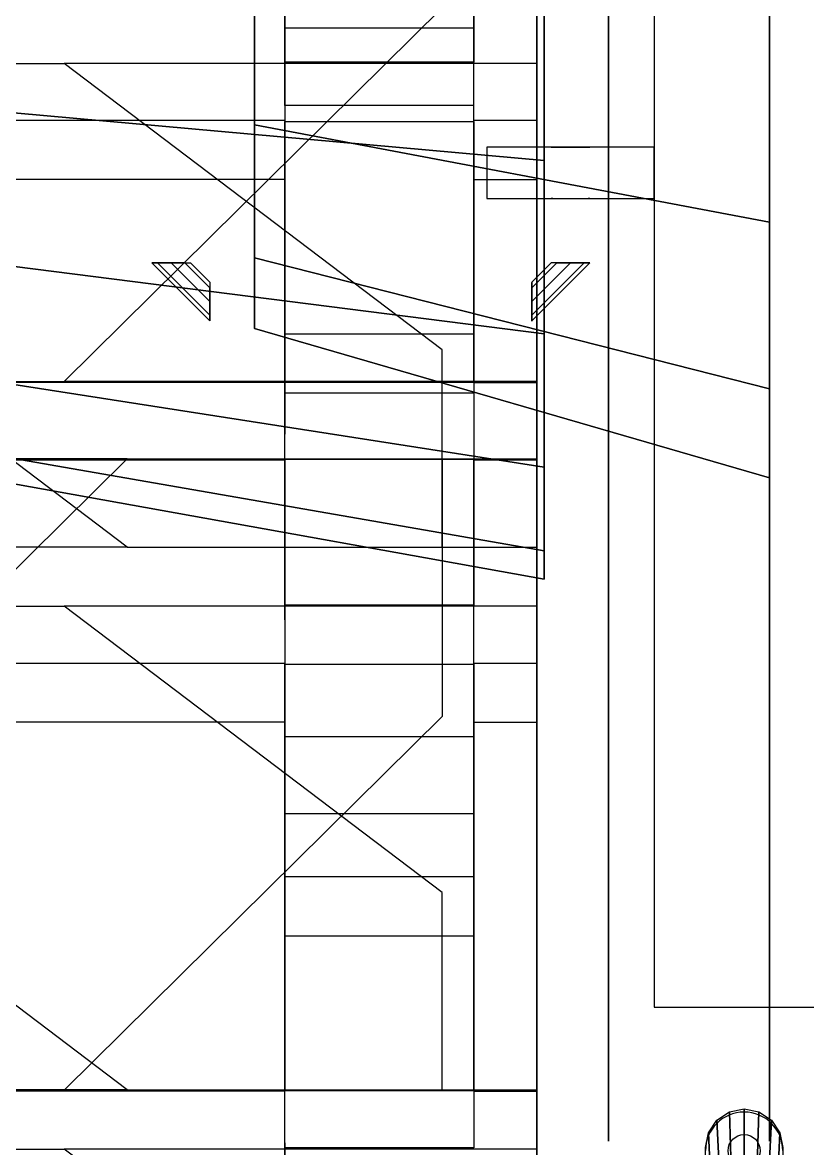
# Model space of a CAD drawing. Extents: x -54 to 215, y -235 to 116.
# Drawn here: x 95.4 to 101.5, y 0.74 to 9.48 of the extents above; entities that cross this region are included whole.
import ezdxf

# ---------------------------------------------------------------- set-up
doc = ezdxf.new("R2010")
doc.units = 0
doc.layers.get('0').update_dxf_attribs({"linetype": 'CONTINUOUS'})
doc.layers.add('A', color=7, linetype='CONTINUOUS')

# ---------------------------------------------------------------- blocks, each defined once
blk = doc.blocks.new('A')
at = {"color": 0}
for p, q in [((-0.4, 1.3), (-0.4, 0)), ((0, 1.3), (-0.4, 1.3)), ((0, 0), (0, 1.3)), ((3.5, 1.3), (3.1, 1.3)), ((3.1, 1.3), (3.1, 0)), ((3.5, 0), (3.5, 1.3)), ((-0.4, 0), (0, 0)), ((3.1, 0), (3.5, 0))]:
    blk.add_line(p, q, dxfattribs=at)
at = {"color": 0, "extrusion": (1, -6.12574e-17, -1.83664e-16)}
blk.add_circle((3.75, 0.25, 2), 0.15, dxfattribs=at)
at = {"color": 0, "extrusion": (-1.83664e-16, -1, -1.83664e-16)}
for centre in [(-1.2, 0.25, -0.95), (2.3, 0.25, -0.95), (2.3, 0.25, -0.95)]:
    blk.add_circle(centre, 0.15, dxfattribs=at)
at = {"color": 0, "extrusion": (1, 0, -1.83664e-16)}
for centre in [(0.65, 0.25, -0.4), (0.65, 0.25), (0.65, 0.25, 3.1), (0.65, 0.25, 3.5)]:
    blk.add_circle(centre, 0.15, dxfattribs=at)
at = {"color": 0, "invisible_edges": 15}
for points in [[(0, 1.3), (0, 0), (-0.4, 0), (-0.4, 1.3)], [(0, 1.3, 0.5), (0, 0, 0.5), (-0.4, 0, 0.5), (-0.4, 1.3, 0.5)], [(3.5, 1.3), (3.5, 0), (3.1, 0), (3.1, 1.3)], [(3.5, 1.3, 0.5), (3.5, 0, 0.5), (3.1, 0, 0.5), (3.1, 1.3, 0.5)]]:
    blk.add_3dface(points, dxfattribs=at)
at = {"color": 0}
mesh = blk.add_polymesh((2, 8), dxfattribs=dict(at, n_close=True))
for k, corner in enumerate([(-1.05, 3.45), (-1.0939, 3.45), (-1.2, 3.45), (-1.3061, 3.45), (-1.35, 3.45), (-1.3061, 3.45), (-1.2, 3.45), (-1.0939, 3.45), (-0.9, 3.6), (-0.9, 3.6439), (-0.9, 3.75), (-0.9, 3.8561), (-0.9, 3.9), (-0.9, 3.8561), (-0.9, 3.75), (-0.9, 3.6439)]):
    mesh.set_mesh_vertex(divmod(k, 8), corner)
mesh = blk.add_polymesh((2, 8), dxfattribs=dict(at, n_close=True))
for k, corner in enumerate([(2.15, 3.45), (2.1939, 3.45), (2.3, 3.45), (2.4061, 3.45), (2.45, 3.45), (2.4061, 3.45), (2.3, 3.45), (2.1939, 3.45), (2, 3.6), (2, 3.6439), (2, 3.75), (2, 3.8561), (2, 3.9), (2, 3.8561), (2, 3.75), (2, 3.6439)]):
    mesh.set_mesh_vertex(divmod(k, 8), corner)
mesh = blk.add_polymesh((2, 8), dxfattribs=dict(at, n_close=True))
for k, corner in enumerate([(-1.05, 0.95), (-1.0939, 0.95), (-1.2, 0.95), (-1.3061, 0.95), (-1.35, 0.95), (-1.3061, 0.95), (-1.2, 0.95), (-1.0939, 0.95), (-0.9, 0.8), (-0.9, 0.7561), (-0.9, 0.65), (-0.9, 0.5439), (-0.9, 0.5), (-0.9, 0.5439), (-0.9, 0.65), (-0.9, 0.7561)]):
    mesh.set_mesh_vertex(divmod(k, 8), corner)
mesh = blk.add_polymesh((2, 8), dxfattribs=dict(at, n_close=True))
for k, corner in enumerate([(2.45, 0.95), (2.4061, 0.95), (2.3, 0.95), (2.1939, 0.95), (2.15, 0.95), (2.1939, 0.95), (2.3, 0.95), (2.4061, 0.95), (2.6, 0.8), (2.6, 0.7561), (2.6, 0.65), (2.6, 0.5439), (2.6, 0.5), (2.6, 0.5439), (2.6, 0.65), (2.6, 0.7561)]):
    mesh.set_mesh_vertex(divmod(k, 8), corner)
blk = doc.blocks.new('M-1-01')
at = {"color": 0, "invisible_edges": 15}
blk.add_3dface([(-61.6332, 8.7311, 11.5), (-61.6332, -12.1401, 11.5), (-80.6332, -12.1401, 11.5), (-80.6332, 8.7311, 11.5)], dxfattribs=at)
at = {"layer": 'A', "color": 0}
for p, q in [((-61.6332, 8.7311, 11.5), (-61.6332, -12.1401, 11.5)), ((-61.6332, -12.1401, 11.5), (-48.1332, -12.1401, 11.5))]:
    blk.add_line(p, q, dxfattribs=at)
blk.add_circle((-60.9345, -13.2546, 11.7), 0.125, dxfattribs=at)
blk.add_arc((-60.9345, -13.2546, 11.5), 0.3, 0.00002, 179.99998, dxfattribs=at)
at = {"layer": 'A', "color": 0, "invisible_edges": 15}
for points in [[(-61.6332, 13.8599, 11.9), (-61.6332, -12.1401, 11.9), (1.8668, -12.1401, 11.9), (1.8668, 13.8599, 11.9)], [(-59.6332, -12.1401, 11.5), (-59.6332, -27.1401, 11.5), (-80.6332, -27.1401, 11.5), (-80.6332, -12.1401, 11.5)]]:
    blk.add_3dface(points, dxfattribs=at)
at = {"layer": 'A', "color": 0, "rotation": 90.00000000000001}
blk.add_blockref('A', (-61.6332, -5.4643, 11.5), dxfattribs=at)
at = {"layer": 'A', "color": 0}
mesh = blk.add_polymesh((2, 9), dxfattribs=at)
for k, corner in enumerate([(-60.6345, -14.2593), (-60.7073, -14.2355), (-60.782, -14.2184), (-60.8579, -14.208), (-60.9345, -14.2046), (-61.011, -14.208), (-61.087, -14.2184), (-61.1616, -14.2355), (-61.2345, -14.2593), (-60.6345, -13.2546), (-60.6573, -13.1398), (-60.7223, -13.0425), (-60.8197, -12.9774), (-60.9345, -12.9546), (-61.0493, -12.9774), (-61.1466, -13.0425), (-61.2116, -13.1398), (-61.2345, -13.2546)]):
    mesh.set_mesh_vertex(divmod(k, 9), corner)
blk = doc.blocks.new('M-1-06')
at = {"color": 0}
for p, q in [((-7.9801, 7.4644), (-4.2301, 7.4644)), ((-7.4801, 7.4644, 1.4), (-7.9801, 7.4644, 1.4)), ((-7.9801, 2.5644, 1.4), (-7.9801, 7.4644, 1.4)), ((-7.9801, 7.4644, 1.4), (-7.9801, 7.4644)), ((-7.9801, 2.5644), (-7.9801, 7.4644)), ((-7.4801, 7.4644, 0.7), (-7.4801, 2.5644, 0.7)), ((-5.9801, 7.4644, 0.7), (-7.4801, 7.4644, 0.7)), ((-7.2301, 4.5644), (-4.2301, 7.4644)), ((-5.9801, 2.5644, 0.7), (-5.9801, 7.4644, 0.7)), ((-5.9801, 7.4644, 1.4), (5.0199, 7.4644, 1.4)), ((-1.7301, 7.4644), (-4.2301, 7.4644)), ((-4.7301, 2.5644), (-1.7301, 5.4644)), ((-5.9801, 5.3144, 0.7), (-7.4801, 5.3144, 0.7)), ((-7.4801, 5.3144, 1.2), (-7.4801, 4.7144, 1.2)), ((-5.9801, 5.3144, 1.2), (-5.9801, 4.7144, 1.2)), ((-5.9801, 4.7144, 0.7), (-7.4801, 4.7144, 0.7)), ((-7.2301, 2.5644), (-7.2301, 4.5644)), ((-7.2301, 2.5644), (-7.9801, 2.5644)), ((-7.4801, 2.5644, 1.4), (-7.9801, 2.5644, 1.4)), ((-7.9801, 2.5644), (-7.9801, 2.5644, 1.4)), ((-7.4801, 2.5644, 0.7), (-5.9801, 2.5644, 0.7)), ((-4.7301, 2.5644), (-7.2301, 2.5644)), ((5.0199, 2.5644, 1.4), (-5.9801, 2.5644, 1.4)), ((-4.7301, 2.5644), (-0.8301, 2.5644))]:
    blk.add_line(p, q, dxfattribs=at)
at = {"color": 0, "extrusion": (-1, 1.22406e-16, -1.83664e-16)}
for centre in [(-6.7644, 0.7, 7.9801), (-3.2644, 0.7, 7.9801)]:
    blk.add_circle(centre, 0.65, dxfattribs=at)
at = {"color": 0, "extrusion": (-1, -1.22406e-16, -1.83664e-16)}
blk.add_arc((-7.4644, 0.7, 7.9801), 0.3, 90, 270, dxfattribs=at)
at = {"color": 0, "extrusion": (-1, 1.22406e-16, -1.83664e-16)}
for centre, radius, start, end in [((-6.7644, 0.7, 5.9801), 0.65, 0, 180), ((-3.2644, 0.7, 5.9801), 0.65, 0, 180), ((-2.5644, 0.7, 7.9801), 0.3, 270, 90)]:
    blk.add_arc(centre, radius, start, end, dxfattribs=at)
at = {"color": 0}
for points, invisible_edges in [([(-1.0301, 7.4644), (-7.9801, 7.4644), (-7.9801, 2.5644), (-1.0301, 2.5644)], 15), ([(-7.9801, 7.4644, 0.7), (-7.9801, 7.4644), (-0.8301, 7.4644), (-0.8301, 7.4644, 0.7)], 15), ([(-7.9801, 2.5644), (-7.9801, 2.5644, 1.4), (-7.9801, 7.4644, 1.4), (-7.9801, 7.4644)], 13), ([(-7.9801, 7.4644, 0.7), (-7.9801, 7.4644, 1.4), (-7.4801, 7.4644, 1.4), (-7.4801, 7.4644, 0.7)], 15), ([(-7.4801, 7.4644, 1.4), (-7.4801, 2.5644, 1.4), (-7.9801, 2.5644, 1.4), (-7.9801, 7.4644, 1.4)], 15), ([(-0.8301, 7.4644, 0.7), (-0.8301, 7.4644), (-7.9801, 7.4644), (-7.9801, 7.4644, 0.7)], 15), ([(-7.4801, 2.5644, 0.7), (-5.9801, 2.5644, 0.7), (-5.9801, 7.4644, 0.7), (-7.4801, 7.4644, 0.7)], 15), ([(-7.2301, 2.5644, -0.6), (-4.7301, 2.5644, -0.6), (-4.2301, 7.4644, -0.6), (-7.2301, 4.5644, -0.6)], 15), ([(5.0199, 7.4644, 0.7), (5.0199, 7.4644, 1.4), (-5.9801, 7.4644, 1.4), (-5.9801, 7.4644, 0.7)], 15), ([(5.0199, 7.4644, 1.4), (5.0199, 2.5644, 1.4), (-5.9801, 2.5644, 1.4), (-5.9801, 7.4644, 1.4)], 15), ([(-1.7301, 7.4644, -0.6), (-4.2301, 7.4644, -0.6), (-4.7301, 2.5644, -0.6), (-1.7301, 5.4644, -0.6)], 15), ([(-5.9801, 5.3144, 1.2), (-5.9801, 4.7144, 1.2), (-7.4801, 4.7144, 1.2), (-7.4801, 5.3144, 1.2)], 15), ([(-7.9801, 2.5644, 0.7), (-7.9801, 2.5644), (-0.8301, 2.5644), (-0.8301, 2.5644, 0.7)], 15), ([(-7.9801, 2.5644, 0.7), (-7.9801, 2.5644, 1.4), (-7.4801, 2.5644, 1.4), (-7.4801, 2.5644, 0.7)], 15), ([(-0.8301, 2.5644, 0.7), (-0.8301, 2.5644), (-7.9801, 2.5644), (-7.9801, 2.5644, 0.7)], 15), ([(5.0199, 2.5644, 0.7), (5.0199, 2.5644, 1.4), (-5.9801, 2.5644, 1.4), (-5.9801, 2.5644, 0.7)], 15)]:
    blk.add_3dface(points, dxfattribs=dict(at, invisible_edges=invisible_edges))
mesh = blk.add_polymesh((2, 7), dxfattribs=at)
for k, corner in enumerate([(-7.9801, 7.4644), (-7.9801, 7.4644), (-7.9801, 7.4644), (-7.9801, 7.4644), (-7.9801, 7.4644), (-7.9801, 7.4644), (-7.9801, 7.4644), (-7.9801, 7.4644), (-7.9801, 7.6144), (-7.9801, 7.7242), (-7.9801, 7.7644), (-7.9801, 7.7242), (-7.9801, 7.6144), (-7.9801, 7.4644)]):
    mesh.set_mesh_vertex(divmod(k, 7), corner)
mesh = blk.add_polymesh((2, 7), dxfattribs=at)
for k, corner in enumerate([(-7.9801, 2.5644), (-7.9801, 2.5644), (-7.9801, 2.5644), (-7.9801, 2.5644), (-7.9801, 2.5644), (-7.9801, 2.5644), (-7.9801, 2.5644), (-7.9801, 2.5644), (-7.9801, 2.4144), (-7.9801, 2.3046), (-7.9801, 2.2644), (-7.9801, 2.3046), (-7.9801, 2.4144), (-7.9801, 2.5644)]):
    mesh.set_mesh_vertex(divmod(k, 7), corner)
blk = doc.blocks.new('M-1-061')
at = {"color": 0, "extrusion": (3.76171e-17, -0.642788, 0.766044)}
for p in [(59.6601, 134.706, -143.605), (59.6601, 129.206, -143.605), (59.6601, 123.706, -143.605), (59.6601, 118.206, -143.605)]:
    blk.add_blockref('M-1-06', p, dxfattribs=at)
at = {"color": 0, "extrusion": (3.21571e-16, -0.006109, -0.999981), "rotation": 180}
for p in [(-59.6601, 201.9829, -3.233), (-59.6601, 196.4829, -3.233), (-59.6601, 190.9829, -3.233)]:
    blk.add_blockref('M-1-06', p, dxfattribs=at)
blk = doc.blocks.new('041')
at = {"layer": 'A', "color": 0, "extrusion": (1, -1.83664e-16, -4.28585e-16)}
for p, q in [((-23.995, -3.3149, -7.4701), (-23.995, -2.7685, -7.4524)), ((-23.995, -3.085, 10.5064), (-23.995, -3.256, 10.4547)), ((-23.995, -3.3616, 8.7761), (-23.995, -3.2106, 8.1328)), ((-23.995, -3.2623, 7.772), (-23.995, -3.4748, 7.3971)), ((-23.995, -3.7373, -7.5551), (-23.995, -3.3149, -7.4701)), ((-23.995, -3.3262, 10.3623), (-23.995, -3.372, 8.8799)), ((-23.995, -3.4748, 7.3971), (-23.995, -3.8191, 6.9726)), ((-23.995, -4.4312, -8.2876), (-23.995, -4.0439, -7.7522)), ((-23.995, -5.6531, -9.2997), (-23.995, -4.5028, -8.3634)), ((-23.995, -5.92, -9.2117), (-23.995, -5.7689, -9.3071)), ((-23.995, -6.8273, -4.4921), (-23.995, -6.3581, -4.7725)), ((-23.995, -7.2286, -4.3352), (-23.995, -6.8273, -4.4921)), ((-23.995, -6.9463, 4.7745), (-23.995, -6.9224, 4.3443)), ((-23.995, -6.9224, 4.3443), (-23.995, -6.9825, 3.8009)), ((-23.995, -7.5727, 5.5655), (-23.995, -7.0978, 5.106)), ((-23.995, -8.2084, -4.5763), (-23.995, -7.5931, -4.3353)), ((-23.995, -8.4005, 6.919), (-23.995, -7.6375, 5.6472)), ((-23.995, -8.1721, -0.0879), (-23.995, -7.929, -0.5775)), ((-23.995, -8.4249, 0.2611), (-23.995, -8.1721, -0.0879)), ((-23.995, -8.2755, 7.1707), (-23.995, -8.3914, 7.0347)), ((-23.995, -9.7835, -4.7671), (-23.995, -8.3096, -4.6014)), ((-23.995, -9.3795, 0.5879), (-23.995, -8.7316, 0.4581)), ((-23.995, -10.8077, 1.279), (-23.995, -9.4782, 0.6216)), ((-23.995, -9.9605, -4.5488), (-23.995, -9.8849, -4.7107)), ((-23.995, -10.8385, 1.5583), (-23.995, -10.8625, 1.3813))]:
    blk.add_line(p, q, dxfattribs=at)
for centre, radius, start, end in [((-3.6973, 8.0185, -23.995), 0.5, 330.46068, 13.21073), ((-3.2263, 10.3592, -23.995), 0.1, 107.29867, 178.23265), ((-2.9722, 8.8675, -23.995), 0.4, 178.23265, 193.21073), ((-3.6388, -8.0453, -23.995), 0.5, 101.36977, 144.11982), ((-4.7553, -8.0532, -23.995), 0.4, 309.14174, 324.11982), ((-5.7162, -9.2221, -23.995), 0.1, 238.20777, 309.14174), ((-7.4455, 4.7467, -23.995), 0.5, 3.18795, 45.938), ((-7.4107, -4.8009, -23.995), 0.5, 68.64249, 111.39255), ((-7.2945, 5.853, -23.995), 0.4, 210.95992, 225.938), ((-8.3543, -4.2039, -23.995), 0.4, 276.41446, 291.39255), ((-8.3147, 6.9705, -23.995), 0.1, 140.02595, 210.95992), ((-8.8298, -0.0322, -23.995), 0.5, 35.91522, 78.66527), ((-9.3009, 0.9801, -23.995), 0.4, 243.68719, 258.66527), ((-9.7946, -4.6677, -23.995), 0.1, 205.48049, 276.41446), ((-10.7633, 1.3687, -23.995), 0.1, 172.75322, 243.68719)]:
    blk.add_arc(centre, radius, start, end, dxfattribs=at)
at = {"color": 0}
mesh = blk.add_polymesh((2, 24), dxfattribs=dict(at, n_close=True))
for k, corner in enumerate([(-15.85, 0), (-15.85, 1.3847), (-15.85, 2.675), (-15.85, 3.783), (-15.85, 4.6332), (-15.85, 5.1677), (-15.85, 5.35), (-15.85, 5.1677), (-15.85, 4.6332), (-15.85, 3.783), (-15.85, 2.675), (-15.85, 1.3847), (-15.85, 0), (-15.85, -1.3847), (-15.85, -2.675), (-15.85, -3.783), (-15.85, -4.6332), (-15.85, -5.1677), (-15.85, -5.35), (-15.85, -5.1677), (-15.85, -4.6332), (-15.85, -3.783), (-15.85, -2.675), (-15.85, -1.3847), (-22.245, 0), (-22.245, 1.6823), (-22.245, 3.25), (-22.245, 4.5962), (-22.245, 5.6292), (-22.245, 6.2785), (-22.245, 6.5), (-22.245, 6.2785), (-22.245, 5.6292), (-22.245, 4.5962), (-22.245, 3.25), (-22.245, 1.6823), (-22.245, 0), (-22.245, -1.6823), (-22.245, -3.25), (-22.245, -4.5962), (-22.245, -5.6292), (-22.245, -6.2785), (-22.245, -6.5), (-22.245, -6.2785), (-22.245, -5.6292), (-22.245, -4.5962), (-22.245, -3.25), (-22.245, -1.6823)]):
    mesh.set_mesh_vertex(divmod(k, 24), corner)
mesh = blk.add_polymesh((2, 18), dxfattribs=dict(at, n_close=True))
for k, corner in enumerate([(-23.995, 0), (-23.995, 1.9837), (-23.995, 3.7282), (-23.995, 5.0229), (-23.995, 5.7119), (-23.995, 5.7119), (-23.995, 5.0229), (-23.995, 3.7282), (-23.995, 1.9837), (-23.995, 0), (-23.995, -1.9837), (-23.995, -3.7282), (-23.995, -5.0229), (-23.995, -5.7119), (-23.995, -5.7119), (-23.995, -5.0229), (-23.995, -3.7282), (-23.995, -1.9837), (-19.995, 0), (-19.995, 1.5818), (-19.995, 2.9729), (-19.995, 4.0054), (-19.995, 4.5547), (-19.995, 4.5547), (-19.995, 4.0054), (-19.995, 2.9729), (-19.995, 1.5818), (-19.995, 0), (-19.995, -1.5818), (-19.995, -2.9729), (-19.995, -4.0054), (-19.995, -4.5547), (-19.995, -4.5547), (-19.995, -4.0054), (-19.995, -2.9729), (-19.995, -1.5818)]):
    mesh.set_mesh_vertex(divmod(k, 18), corner)
at = {"layer": 'A', "color": 0}
mesh = blk.add_polymesh((9, 7), dxfattribs=at)
for k, corner in enumerate([(-23.995, -2.2398), (-23.995, -1.9644), (-23.995, -1.6865), (-23.995, -1.4065), (-23.995, -1.1246), (-23.995, -0.8412), (-23.995, -0.5568), (-23.995, -2.3454), (-23.995, -2.0992), (-23.995, -1.8796), (-23.995, -1.6724), (-23.995, -1.4634), (-23.995, -1.2386), (-23.995, -0.9841), (-23.995, -2.4511), (-23.995, -2.2409), (-23.995, -2.0732), (-23.995, -1.9259), (-23.995, -1.7771), (-23.995, -1.6047), (-23.995, -1.3886), (-23.995, -2.5567), (-23.995, -2.3812), (-23.995, -2.2459), (-23.995, -2.1302), (-23.995, -2.0131), (-23.995, -1.874), (-23.995, -1.6957), (-23.995, -2.6624), (-23.995, -2.5127), (-23.995, -2.3802), (-23.995, -2.2558), (-23.995, -2.1302), (-23.995, -1.9948), (-23.995, -1.846), (-23.995, -2.768), (-23.995, -2.6475), (-23.995, -2.5257), (-23.995, -2.403), (-23.995, -2.2794), (-23.995, -2.1557), (-23.995, -2.0397), (-23.995, -2.8737), (-23.995, -2.7839), (-23.995, -2.6849), (-23.995, -2.5811), (-23.995, -2.4766), (-23.995, -2.3766), (-23.995, -2.2945), (-23.995, -2.9793), (-23.995, -2.9145), (-23.995, -2.8397), (-23.995, -2.7599), (-23.995, -2.6794), (-23.995, -2.6041), (-23.995, -2.5493), (-23.995, -3.085), (-23.995, -3.0365), (-23.995, -2.988), (-23.995, -2.9395), (-23.995, -2.8905), (-23.995, -2.8417), (-23.995, -2.8041)]):
    mesh.set_mesh_vertex(divmod(k, 7), corner)
mesh = blk.add_polymesh((9, 7), dxfattribs=at)
for k, corner in enumerate([(-22.745, -2.2398), (-22.745, -1.9644), (-22.745, -1.6865), (-22.745, -1.4065), (-22.745, -1.1246), (-22.745, -0.8412), (-22.745, -0.5568), (-22.745, -2.3454), (-22.745, -2.0992), (-22.745, -1.8796), (-22.745, -1.6724), (-22.745, -1.4634), (-22.745, -1.2386), (-22.745, -0.9841), (-22.745, -2.4511), (-22.745, -2.2409), (-22.745, -2.0732), (-22.745, -1.9259), (-22.745, -1.7771), (-22.745, -1.6047), (-22.745, -1.3886), (-22.745, -2.5567), (-22.745, -2.3812), (-22.745, -2.2459), (-22.745, -2.1302), (-22.745, -2.0131), (-22.745, -1.874), (-22.745, -1.6957), (-22.745, -2.6624), (-22.745, -2.5127), (-22.745, -2.3802), (-22.745, -2.2558), (-22.745, -2.1302), (-22.745, -1.9948), (-22.745, -1.846), (-22.745, -2.768), (-22.745, -2.6475), (-22.745, -2.5257), (-22.745, -2.403), (-22.745, -2.2794), (-22.745, -2.1557), (-22.745, -2.0397), (-22.745, -2.8737), (-22.745, -2.7839), (-22.745, -2.6849), (-22.745, -2.5811), (-22.745, -2.4766), (-22.745, -2.3766), (-22.745, -2.2945), (-22.745, -2.9793), (-22.745, -2.9145), (-22.745, -2.8397), (-22.745, -2.7599), (-22.745, -2.6794), (-22.745, -2.6041), (-22.745, -2.5493), (-22.745, -3.085), (-22.745, -3.0365), (-22.745, -2.988), (-22.745, -2.9395), (-22.745, -2.8905), (-22.745, -2.8417), (-22.745, -2.8041)]):
    mesh.set_mesh_vertex(divmod(k, 7), corner)
mesh = blk.add_polymesh((9, 7), dxfattribs=at)
for k, corner in enumerate([(-23.995, -2.2398), (-23.995, -2.5122), (-23.995, -2.7815), (-23.995, -3.0471), (-23.995, -3.3088), (-23.995, -3.5663), (-23.995, -3.8191), (-23.995, -2.3454), (-23.995, -2.5837), (-23.995, -2.782), (-23.995, -2.9585), (-23.995, -3.1312), (-23.995, -3.3177), (-23.995, -3.5357), (-23.995, -2.4511), (-23.995, -2.6499), (-23.995, -2.7882), (-23.995, -2.8945), (-23.995, -2.9974), (-23.995, -3.1237), (-23.995, -3.3007), (-23.995, -2.5567), (-23.995, -2.721), (-23.995, -2.8273), (-23.995, -2.9033), (-23.995, -2.9762), (-23.995, -3.0703), (-23.995, -3.2104), (-23.995, -2.6624), (-23.995, -2.8035), (-23.995, -2.9142), (-23.995, -3.0087), (-23.995, -3.1007), (-23.995, -3.199), (-23.995, -3.3132), (-23.995, -2.768), (-23.995, -2.8824), (-23.995, -2.9886), (-23.995, -3.09), (-23.995, -3.1895), (-23.995, -3.2831), (-23.995, -3.3679), (-23.995, -2.8737), (-23.995, -2.9592), (-23.995, -3.0475), (-23.995, -3.137), (-23.995, -3.2249), (-23.995, -3.3005), (-23.995, -3.354), (-23.995, -2.9793), (-23.995, -3.0418), (-23.995, -3.111), (-23.995, -3.1836), (-23.995, -3.255), (-23.995, -3.3113), (-23.995, -3.3401), (-23.995, -3.085), (-23.995, -3.1332), (-23.995, -3.1815), (-23.995, -3.2297), (-23.995, -3.277), (-23.995, -3.3123), (-23.995, -3.3262)]):
    mesh.set_mesh_vertex(divmod(k, 7), corner)
mesh = blk.add_polymesh((9, 7), dxfattribs=at)
for k, corner in enumerate([(-22.745, -2.2398), (-22.745, -2.5122), (-22.745, -2.7815), (-22.745, -3.0471), (-22.745, -3.3088), (-22.745, -3.5663), (-22.745, -3.8191), (-22.745, -2.3454), (-22.745, -2.5837), (-22.745, -2.782), (-22.745, -2.9585), (-22.745, -3.1312), (-22.745, -3.3177), (-22.745, -3.5357), (-22.745, -2.4511), (-22.745, -2.6499), (-22.745, -2.7882), (-22.745, -2.8945), (-22.745, -2.9974), (-22.745, -3.1237), (-22.745, -3.3007), (-22.745, -2.5567), (-22.745, -2.721), (-22.745, -2.8273), (-22.745, -2.9033), (-22.745, -2.9762), (-22.745, -3.0703), (-22.745, -3.2104), (-22.745, -2.6624), (-22.745, -2.8035), (-22.745, -2.9142), (-22.745, -3.0087), (-22.745, -3.1007), (-22.745, -3.199), (-22.745, -3.3132), (-22.745, -2.768), (-22.745, -2.8824), (-22.745, -2.9886), (-22.745, -3.09), (-22.745, -3.1895), (-22.745, -3.2831), (-22.745, -3.3679), (-22.745, -2.8737), (-22.745, -2.9592), (-22.745, -3.0475), (-22.745, -3.137), (-22.745, -3.2249), (-22.745, -3.3005), (-22.745, -3.354), (-22.745, -2.9793), (-22.745, -3.0418), (-22.745, -3.111), (-22.745, -3.1836), (-22.745, -3.255), (-22.745, -3.3113), (-22.745, -3.3401), (-22.745, -3.085), (-22.745, -3.1332), (-22.745, -3.1815), (-22.745, -3.2297), (-22.745, -3.277), (-22.745, -3.3123), (-22.745, -3.3262)]):
    mesh.set_mesh_vertex(divmod(k, 7), corner)
mesh = blk.add_polymesh((9, 7), dxfattribs=at)
for k, corner in enumerate([(-23.995, -4.2981), (-23.995, -4.0552), (-23.995, -3.807), (-23.995, -3.5539), (-23.995, -3.2963), (-23.995, -3.0344), (-23.995, -2.7685), (-23.995, -4.5008), (-23.995, -4.2808), (-23.995, -4.0771), (-23.995, -3.8795), (-23.995, -3.6774), (-23.995, -3.4603), (-23.995, -3.2182), (-23.995, -4.7036), (-23.995, -4.5134), (-23.995, -4.351), (-23.995, -4.2006), (-23.995, -4.0461), (-23.995, -3.871), (-23.995, -3.6611), (-23.995, -4.9063), (-23.995, -4.7465), (-23.995, -4.6129), (-23.995, -4.4907), (-23.995, -4.3649), (-23.995, -4.2196), (-23.995, -4.0433), (-23.995, -5.1091), (-23.995, -4.9734), (-23.995, -4.8458), (-23.995, -4.7211), (-23.995, -4.5935), (-23.995, -4.4555), (-23.995, -4.307), (-23.995, -5.3118), (-23.995, -5.2029), (-23.995, -5.088), (-23.995, -4.9694), (-23.995, -4.8484), (-23.995, -4.7243), (-23.995, -4.6063), (-23.995, -5.5145), (-23.995, -5.4336), (-23.995, -5.3412), (-23.995, -5.2428), (-23.995, -5.1426), (-23.995, -5.0421), (-23.995, -4.9552), (-23.995, -5.7173), (-23.995, -5.6592), (-23.995, -5.5907), (-23.995, -5.5169), (-23.995, -5.4417), (-23.995, -5.3658), (-23.995, -5.3042), (-23.995, -5.92), (-23.995, -5.8774), (-23.995, -5.8347), (-23.995, -5.7921), (-23.995, -5.7482), (-23.995, -5.6984), (-23.995, -5.6531)]):
    mesh.set_mesh_vertex(divmod(k, 7), corner)
mesh = blk.add_polymesh((9, 7), dxfattribs=at)
for k, corner in enumerate([(-22.745, -4.2981), (-22.745, -4.0552), (-22.745, -3.807), (-22.745, -3.5539), (-22.745, -3.2963), (-22.745, -3.0344), (-22.745, -2.7685), (-22.745, -4.5008), (-22.745, -4.2808), (-22.745, -4.0771), (-22.745, -3.8795), (-22.745, -3.6774), (-22.745, -3.4603), (-22.745, -3.2182), (-22.745, -4.7036), (-22.745, -4.5134), (-22.745, -4.351), (-22.745, -4.2006), (-22.745, -4.0461), (-22.745, -3.871), (-22.745, -3.6611), (-22.745, -4.9063), (-22.745, -4.7465), (-22.745, -4.6129), (-22.745, -4.4907), (-22.745, -4.3649), (-22.745, -4.2196), (-22.745, -4.0433), (-22.745, -5.1091), (-22.745, -4.9734), (-22.745, -4.8458), (-22.745, -4.7211), (-22.745, -4.5935), (-22.745, -4.4555), (-22.745, -4.307), (-22.745, -5.3118), (-22.745, -5.2029), (-22.745, -5.088), (-22.745, -4.9694), (-22.745, -4.8484), (-22.745, -4.7243), (-22.745, -4.6063), (-22.745, -5.5145), (-22.745, -5.4336), (-22.745, -5.3412), (-22.745, -5.2428), (-22.745, -5.1426), (-22.745, -5.0421), (-22.745, -4.9552), (-22.745, -5.7173), (-22.745, -5.6592), (-22.745, -5.5907), (-22.745, -5.5169), (-22.745, -5.4417), (-22.745, -5.3658), (-22.745, -5.3042), (-22.745, -5.92), (-22.745, -5.8774), (-22.745, -5.8347), (-22.745, -5.7921), (-22.745, -5.7482), (-22.745, -5.6984), (-22.745, -5.6531)]):
    mesh.set_mesh_vertex(divmod(k, 7), corner)
mesh = blk.add_polymesh((9, 7), dxfattribs=at)
for k, corner in enumerate([(-23.995, -4.2981), (-23.995, -4.5355), (-23.995, -4.767), (-23.995, -4.9924), (-23.995, -5.2114), (-23.995, -5.4236), (-23.995, -5.6288), (-23.995, -4.5008), (-23.995, -4.7056), (-23.995, -4.8684), (-23.995, -5.0071), (-23.995, -5.1396), (-23.995, -5.2832), (-23.995, -5.4553), (-23.995, -4.7036), (-23.995, -4.872), (-23.995, -4.9779), (-23.995, -5.0498), (-23.995, -5.116), (-23.995, -5.2028), (-23.995, -5.3375), (-23.995, -4.9063), (-23.995, -5.0445), (-23.995, -5.1226), (-23.995, -5.1685), (-23.995, -5.2094), (-23.995, -5.2685), (-23.995, -5.3713), (-23.995, -5.1091), (-23.995, -5.2284), (-23.995, -5.314), (-23.995, -5.3813), (-23.995, -5.4444), (-23.995, -5.5113), (-23.995, -5.5934), (-23.995, -5.3118), (-23.995, -5.4089), (-23.995, -5.4939), (-23.995, -5.5717), (-23.995, -5.6464), (-23.995, -5.7128), (-23.995, -5.7708), (-23.995, -5.5145), (-23.995, -5.5873), (-23.995, -5.6592), (-23.995, -5.7301), (-23.995, -5.7986), (-23.995, -5.8521), (-23.995, -5.8841), (-23.995, -5.7173), (-23.995, -5.7708), (-23.995, -5.8286), (-23.995, -5.8884), (-23.995, -5.9463), (-23.995, -5.9858), (-23.995, -5.9975), (-23.995, -5.92), (-23.995, -5.9622), (-23.995, -6.0044), (-23.995, -6.0466), (-23.995, -6.087), (-23.995, -6.111), (-23.995, -6.1109)]):
    mesh.set_mesh_vertex(divmod(k, 7), corner)
mesh = blk.add_polymesh((9, 7), dxfattribs=at)
for k, corner in enumerate([(-22.745, -4.2981), (-22.745, -4.5355), (-22.745, -4.767), (-22.745, -4.9924), (-22.745, -5.2114), (-22.745, -5.4236), (-22.745, -5.6288), (-22.745, -4.5008), (-22.745, -4.7056), (-22.745, -4.8684), (-22.745, -5.0071), (-22.745, -5.1396), (-22.745, -5.2832), (-22.745, -5.4553), (-22.745, -4.7036), (-22.745, -4.872), (-22.745, -4.9779), (-22.745, -5.0498), (-22.745, -5.116), (-22.745, -5.2028), (-22.745, -5.3375), (-22.745, -4.9063), (-22.745, -5.0445), (-22.745, -5.1226), (-22.745, -5.1685), (-22.745, -5.2094), (-22.745, -5.2685), (-22.745, -5.3713), (-22.745, -5.1091), (-22.745, -5.2284), (-22.745, -5.314), (-22.745, -5.3813), (-22.745, -5.4444), (-22.745, -5.5113), (-22.745, -5.5934), (-22.745, -5.3118), (-22.745, -5.4089), (-22.745, -5.4939), (-22.745, -5.5717), (-22.745, -5.6464), (-22.745, -5.7128), (-22.745, -5.7708), (-22.745, -5.5145), (-22.745, -5.5873), (-22.745, -5.6592), (-22.745, -5.7301), (-22.745, -5.7986), (-22.745, -5.8521), (-22.745, -5.8841), (-22.745, -5.7173), (-22.745, -5.7708), (-22.745, -5.8286), (-22.745, -5.8884), (-22.745, -5.9463), (-22.745, -5.9858), (-22.745, -5.9975), (-22.745, -5.92), (-22.745, -5.9622), (-22.745, -6.0044), (-22.745, -6.0466), (-22.745, -6.087), (-22.745, -6.111), (-22.745, -6.1109)]):
    mesh.set_mesh_vertex(divmod(k, 7), corner)
mesh = blk.add_polymesh((9, 7), dxfattribs=at)
for k, corner in enumerate([(-23.995, -6.0082), (-23.995, -5.8174), (-23.995, -5.6191), (-23.995, -5.4135), (-23.995, -5.2009), (-23.995, -4.9817), (-23.995, -4.756), (-23.995, -6.2916), (-23.995, -6.1156), (-23.995, -5.9444), (-23.995, -5.7723), (-23.995, -5.5934), (-23.995, -5.4016), (-23.995, -5.1915), (-23.995, -6.575), (-23.995, -6.4203), (-23.995, -6.2764), (-23.995, -6.135), (-23.995, -5.9873), (-23.995, -5.8237), (-23.995, -5.637), (-23.995, -6.8584), (-23.995, -6.7274), (-23.995, -6.6061), (-23.995, -6.4873), (-23.995, -6.3632), (-23.995, -6.2234), (-23.995, -6.0634), (-23.995, -7.1418), (-23.995, -7.0312), (-23.995, -6.9189), (-23.995, -6.804), (-23.995, -6.6847), (-23.995, -6.5552), (-23.995, -6.4191), (-23.995, -7.4252), (-23.995, -7.3368), (-23.995, -7.2381), (-23.995, -7.1331), (-23.995, -7.0246), (-23.995, -6.9101), (-23.995, -6.7997), (-23.995, -7.7086), (-23.995, -7.6431), (-23.995, -7.5648), (-23.995, -7.4797), (-23.995, -7.3919), (-23.995, -7.2991), (-23.995, -7.2145), (-23.995, -7.9921), (-23.995, -7.9455), (-23.995, -7.8888), (-23.995, -7.8271), (-23.995, -7.7631), (-23.995, -7.6927), (-23.995, -7.6293), (-23.995, -8.2755), (-23.995, -8.2421), (-23.995, -8.2088), (-23.995, -8.1755), (-23.995, -8.1402), (-23.995, -8.0935), (-23.995, -8.0441)]):
    mesh.set_mesh_vertex(divmod(k, 7), corner)
mesh = blk.add_polymesh((9, 7), dxfattribs=at)
for k, corner in enumerate([(-22.745, -6.0082), (-22.745, -5.8174), (-22.745, -5.6191), (-22.745, -5.4135), (-22.745, -5.2009), (-22.745, -4.9817), (-22.745, -4.756), (-22.745, -6.2916), (-22.745, -6.1156), (-22.745, -5.9444), (-22.745, -5.7723), (-22.745, -5.5934), (-22.745, -5.4016), (-22.745, -5.1915), (-22.745, -6.575), (-22.745, -6.4203), (-22.745, -6.2764), (-22.745, -6.135), (-22.745, -5.9873), (-22.745, -5.8237), (-22.745, -5.637), (-22.745, -6.8584), (-22.745, -6.7274), (-22.745, -6.6061), (-22.745, -6.4873), (-22.745, -6.3632), (-22.745, -6.2234), (-22.745, -6.0634), (-22.745, -7.1418), (-22.745, -7.0312), (-22.745, -6.9189), (-22.745, -6.804), (-22.745, -6.6847), (-22.745, -6.5552), (-22.745, -6.4191), (-22.745, -7.4252), (-22.745, -7.3368), (-22.745, -7.2381), (-22.745, -7.1331), (-22.745, -7.0246), (-22.745, -6.9101), (-22.745, -6.7997), (-22.745, -7.7086), (-22.745, -7.6431), (-22.745, -7.5648), (-22.745, -7.4797), (-22.745, -7.3919), (-22.745, -7.2991), (-22.745, -7.2145), (-22.745, -7.9921), (-22.745, -7.9455), (-22.745, -7.8888), (-22.745, -7.8271), (-22.745, -7.7631), (-22.745, -7.6927), (-22.745, -7.6293), (-22.745, -8.2755), (-22.745, -8.2421), (-22.745, -8.2088), (-22.745, -8.1755), (-22.745, -8.1402), (-22.745, -8.0935), (-22.745, -8.0441)]):
    mesh.set_mesh_vertex(divmod(k, 7), corner)
mesh = blk.add_polymesh((9, 7), dxfattribs=at)
for k, corner in enumerate([(-23.995, -6.0082), (-23.995, -6.1913), (-23.995, -6.3664), (-23.995, -6.5332), (-23.995, -6.6917), (-23.995, -6.8415), (-23.995, -6.9825), (-23.995, -6.2916), (-23.995, -6.4463), (-23.995, -6.5603), (-23.995, -6.6501), (-23.995, -6.7317), (-23.995, -6.8206), (-23.995, -6.933), (-23.995, -6.575), (-23.995, -6.6994), (-23.995, -6.7644), (-23.995, -6.796), (-23.995, -6.8202), (-23.995, -6.8604), (-23.995, -6.942), (-23.995, -6.8584), (-23.995, -6.9593), (-23.995, -7.0029), (-23.995, -7.015), (-23.995, -7.0205), (-23.995, -7.0398), (-23.995, -7.0972), (-23.995, -7.1418), (-23.995, -7.2296), (-23.995, -7.2833), (-23.995, -7.3179), (-23.995, -7.3471), (-23.995, -7.3771), (-23.995, -7.4204), (-23.995, -7.4252), (-23.995, -7.4972), (-23.995, -7.554), (-23.995, -7.602), (-23.995, -7.6458), (-23.995, -7.6796), (-23.995, -7.7062), (-23.995, -7.7086), (-23.995, -7.7627), (-23.995, -7.8123), (-23.995, -7.8591), (-23.995, -7.9026), (-23.995, -7.9297), (-23.995, -7.9376), (-23.995, -7.9921), (-23.995, -8.0324), (-23.995, -8.0741), (-23.995, -8.1162), (-23.995, -8.1559), (-23.995, -8.1754), (-23.995, -8.1691), (-23.995, -8.2755), (-23.995, -8.3082), (-23.995, -8.3409), (-23.995, -8.3736), (-23.995, -8.404), (-23.995, -8.4147), (-23.995, -8.4005)]):
    mesh.set_mesh_vertex(divmod(k, 7), corner)
mesh = blk.add_polymesh((9, 7), dxfattribs=at)
for k, corner in enumerate([(-22.745, -6.0082), (-22.745, -6.1913), (-22.745, -6.3664), (-22.745, -6.5332), (-22.745, -6.6917), (-22.745, -6.8415), (-22.745, -6.9825), (-22.745, -6.2916), (-22.745, -6.4463), (-22.745, -6.5603), (-22.745, -6.6501), (-22.745, -6.7317), (-22.745, -6.8206), (-22.745, -6.933), (-22.745, -6.575), (-22.745, -6.6994), (-22.745, -6.7644), (-22.745, -6.796), (-22.745, -6.8202), (-22.745, -6.8604), (-22.745, -6.942), (-22.745, -6.8584), (-22.745, -6.9593), (-22.745, -7.0029), (-22.745, -7.015), (-22.745, -7.0205), (-22.745, -7.0398), (-22.745, -7.0972), (-22.745, -7.1418), (-22.745, -7.2296), (-22.745, -7.2833), (-22.745, -7.3179), (-22.745, -7.3471), (-22.745, -7.3771), (-22.745, -7.4204), (-22.745, -7.4252), (-22.745, -7.4972), (-22.745, -7.554), (-22.745, -7.602), (-22.745, -7.6458), (-22.745, -7.6796), (-22.745, -7.7062), (-22.745, -7.7086), (-22.745, -7.7627), (-22.745, -7.8123), (-22.745, -7.8591), (-22.745, -7.9026), (-22.745, -7.9297), (-22.745, -7.9376), (-22.745, -7.9921), (-22.745, -8.0324), (-22.745, -8.0741), (-22.745, -8.1162), (-22.745, -8.1559), (-22.745, -8.1754), (-22.745, -8.1691), (-22.745, -8.2755), (-22.745, -8.3082), (-22.745, -8.3409), (-22.745, -8.3736), (-22.745, -8.404), (-22.745, -8.4147), (-22.745, -8.4005)]):
    mesh.set_mesh_vertex(divmod(k, 7), corner)
mesh = blk.add_polymesh((9, 7), dxfattribs=at)
for k, corner in enumerate([(-23.995, -7.2316), (-23.995, -7.1083), (-23.995, -6.9759), (-23.995, -6.8345), (-23.995, -6.6842), (-23.995, -6.5254), (-23.995, -6.3581), (-23.995, -7.5727), (-23.995, -7.4549), (-23.995, -7.3301), (-23.995, -7.1975), (-23.995, -7.0563), (-23.995, -6.9054), (-23.995, -6.7443), (-23.995, -7.9138), (-23.995, -7.807), (-23.995, -7.6932), (-23.995, -7.5723), (-23.995, -7.4435), (-23.995, -7.3046), (-23.995, -7.1562), (-23.995, -8.2549), (-23.995, -8.1632), (-23.995, -8.0642), (-23.995, -7.9584), (-23.995, -7.8459), (-23.995, -7.7229), (-23.995, -7.5922), (-23.995, -8.596), (-23.995, -8.5193), (-23.995, -8.4314), (-23.995, -8.3357), (-23.995, -8.2343), (-23.995, -8.1239), (-23.995, -8.0111), (-23.995, -8.9371), (-23.995, -8.8763), (-23.995, -8.8018), (-23.995, -8.719), (-23.995, -8.6318), (-23.995, -8.5362), (-23.995, -8.4422), (-23.995, -9.2782), (-23.995, -9.2334), (-23.995, -9.1756), (-23.995, -9.1107), (-23.995, -9.0423), (-23.995, -8.9648), (-23.995, -8.8893), (-23.995, -9.6194), (-23.995, -9.588), (-23.995, -9.5479), (-23.995, -9.5031), (-23.995, -9.4556), (-23.995, -9.3965), (-23.995, -9.3364), (-23.995, -9.9605), (-23.995, -9.9392), (-23.995, -9.9178), (-23.995, -9.8965), (-23.995, -9.8727), (-23.995, -9.8329), (-23.995, -9.7835)]):
    mesh.set_mesh_vertex(divmod(k, 7), corner)
mesh = blk.add_polymesh((9, 7), dxfattribs=at)
for k, corner in enumerate([(-22.745, -7.2316), (-22.745, -7.1083), (-22.745, -6.9759), (-22.745, -6.8345), (-22.745, -6.6842), (-22.745, -6.5254), (-22.745, -6.3581), (-22.745, -7.5727), (-22.745, -7.4549), (-22.745, -7.3301), (-22.745, -7.1975), (-22.745, -7.0563), (-22.745, -6.9054), (-22.745, -6.7443), (-22.745, -7.9138), (-22.745, -7.807), (-22.745, -7.6932), (-22.745, -7.5723), (-22.745, -7.4435), (-22.745, -7.3046), (-22.745, -7.1562), (-22.745, -8.2549), (-22.745, -8.1632), (-22.745, -8.0642), (-22.745, -7.9584), (-22.745, -7.8459), (-22.745, -7.7229), (-22.745, -7.5922), (-22.745, -8.596), (-22.745, -8.5193), (-22.745, -8.4314), (-22.745, -8.3357), (-22.745, -8.2343), (-22.745, -8.1239), (-22.745, -8.0111), (-22.745, -8.9371), (-22.745, -8.8763), (-22.745, -8.8018), (-22.745, -8.719), (-22.745, -8.6318), (-22.745, -8.5362), (-22.745, -8.4422), (-22.745, -9.2782), (-22.745, -9.2334), (-22.745, -9.1756), (-22.745, -9.1107), (-22.745, -9.0423), (-22.745, -8.9648), (-22.745, -8.8893), (-22.745, -9.6194), (-22.745, -9.588), (-22.745, -9.5479), (-22.745, -9.5031), (-22.745, -9.4556), (-22.745, -9.3965), (-22.745, -9.3364), (-22.745, -9.9605), (-22.745, -9.9392), (-22.745, -9.9178), (-22.745, -9.8965), (-22.745, -9.8727), (-22.745, -9.8329), (-22.745, -9.7835)]):
    mesh.set_mesh_vertex(divmod(k, 7), corner)
mesh = blk.add_polymesh((9, 7), dxfattribs=at)
for k, corner in enumerate([(-23.995, -7.2316), (-23.995, -7.3455), (-23.995, -7.45), (-23.995, -7.5448), (-23.995, -7.6299), (-23.995, -7.7052), (-23.995, -7.7705), (-23.995, -7.5727), (-23.995, -7.6647), (-23.995, -7.7208), (-23.995, -7.7543), (-23.995, -7.7784), (-23.995, -7.8055), (-23.995, -7.849), (-23.995, -7.9138), (-23.995, -7.9841), (-23.995, -8.0028), (-23.995, -7.9917), (-23.995, -7.9719), (-23.995, -7.9622), (-23.995, -7.9841), (-23.995, -8.2549), (-23.995, -8.3103), (-23.995, -8.3159), (-23.995, -8.2931), (-23.995, -8.2629), (-23.995, -8.2409), (-23.995, -8.248), (-23.995, -8.596), (-23.995, -8.6452), (-23.995, -8.6626), (-23.995, -8.6616), (-23.995, -8.6545), (-23.995, -8.6453), (-23.995, -8.6463), (-23.995, -8.9371), (-23.995, -8.9781), (-23.995, -9.0022), (-23.995, -9.0165), (-23.995, -9.0258), (-23.995, -9.0243), (-23.995, -9.0173), (-23.995, -9.2782), (-23.995, -9.3093), (-23.995, -9.3326), (-23.995, -9.3513), (-23.995, -9.3663), (-23.995, -9.3648), (-23.995, -9.348), (-23.995, -9.6194), (-23.995, -9.6431), (-23.995, -9.6653), (-23.995, -9.6865), (-23.995, -9.7047), (-23.995, -9.7027), (-23.995, -9.6788), (-23.995, -9.9605), (-23.995, -9.981), (-23.995, -10.0016), (-23.995, -10.0222), (-23.995, -10.0401), (-23.995, -10.0366), (-23.995, -10.0095)]):
    mesh.set_mesh_vertex(divmod(k, 7), corner)
mesh = blk.add_polymesh((9, 7), dxfattribs=at)
for k, corner in enumerate([(-22.745, -7.2316), (-22.745, -7.3455), (-22.745, -7.45), (-22.745, -7.5448), (-22.745, -7.6299), (-22.745, -7.7052), (-22.745, -7.7705), (-22.745, -7.5727), (-22.745, -7.6647), (-22.745, -7.7208), (-22.745, -7.7543), (-22.745, -7.7784), (-22.745, -7.8055), (-22.745, -7.849), (-22.745, -7.9138), (-22.745, -7.9841), (-22.745, -8.0028), (-22.745, -7.9917), (-22.745, -7.9719), (-22.745, -7.9622), (-22.745, -7.9841), (-22.745, -8.2549), (-22.745, -8.3103), (-22.745, -8.3159), (-22.745, -8.2931), (-22.745, -8.2629), (-22.745, -8.2409), (-22.745, -8.248), (-22.745, -8.596), (-22.745, -8.6452), (-22.745, -8.6626), (-22.745, -8.6616), (-22.745, -8.6545), (-22.745, -8.6453), (-22.745, -8.6463), (-22.745, -8.9371), (-22.745, -8.9781), (-22.745, -9.0022), (-22.745, -9.0165), (-22.745, -9.0258), (-22.745, -9.0243), (-22.745, -9.0173), (-22.745, -9.2782), (-22.745, -9.3093), (-22.745, -9.3326), (-22.745, -9.3513), (-22.745, -9.3663), (-22.745, -9.3648), (-22.745, -9.348), (-22.745, -9.6194), (-22.745, -9.6431), (-22.745, -9.6653), (-22.745, -9.6865), (-22.745, -9.7047), (-22.745, -9.7027), (-22.745, -9.6788), (-22.745, -9.9605), (-22.745, -9.981), (-22.745, -10.0016), (-22.745, -10.0222), (-22.745, -10.0401), (-22.745, -10.0366), (-22.745, -10.0095)]):
    mesh.set_mesh_vertex(divmod(k, 7), corner)
mesh = blk.add_polymesh((9, 7), dxfattribs=at)
for k, corner in enumerate([(-23.995, -7.8691), (-23.995, -7.8234), (-23.995, -7.7676), (-23.995, -7.7018), (-23.995, -7.626), (-23.995, -7.5404), (-23.995, -7.4451), (-23.995, -8.2403), (-23.995, -8.1903), (-23.995, -8.1219), (-23.995, -8.0396), (-23.995, -7.9475), (-23.995, -7.8497), (-23.995, -7.7507), (-23.995, -8.6114), (-23.995, -8.5612), (-23.995, -8.4869), (-23.995, -8.3962), (-23.995, -8.2967), (-23.995, -8.1937), (-23.995, -8.0957), (-23.995, -8.9826), (-23.995, -8.9377), (-23.995, -8.8689), (-23.995, -8.7848), (-23.995, -8.693), (-23.995, -8.5968), (-23.995, -8.506), (-23.995, -9.3538), (-23.995, -9.3173), (-23.995, -9.2609), (-23.995, -9.192), (-23.995, -9.1169), (-23.995, -9.0344), (-23.995, -8.9542), (-23.995, -9.725), (-23.995, -9.6968), (-23.995, -9.6525), (-23.995, -9.5985), (-23.995, -9.5396), (-23.995, -9.4706), (-23.995, -9.4008), (-23.995, -10.0962), (-23.995, -10.0756), (-23.995, -10.043), (-23.995, -10.0036), (-23.995, -9.9602), (-23.995, -9.9042), (-23.995, -9.844), (-23.995, -10.4674), (-23.995, -10.4538), (-23.995, -10.4334), (-23.995, -10.4092), (-23.995, -10.382), (-23.995, -10.339), (-23.995, -10.2871), (-23.995, -10.8385), (-23.995, -10.831), (-23.995, -10.8234), (-23.995, -10.8158), (-23.995, -10.8055), (-23.995, -10.7756), (-23.995, -10.7302)]):
    mesh.set_mesh_vertex(divmod(k, 7), corner)
mesh = blk.add_polymesh((9, 7), dxfattribs=at)
for k, corner in enumerate([(-22.745, -7.8691), (-22.745, -7.8234), (-22.745, -7.7676), (-22.745, -7.7018), (-22.745, -7.626), (-22.745, -7.5404), (-22.745, -7.4451), (-22.745, -8.2403), (-22.745, -8.1903), (-22.745, -8.1219), (-22.745, -8.0396), (-22.745, -7.9475), (-22.745, -7.8497), (-22.745, -7.7507), (-22.745, -8.6114), (-22.745, -8.5612), (-22.745, -8.4869), (-22.745, -8.3962), (-22.745, -8.2967), (-22.745, -8.1937), (-22.745, -8.0957), (-22.745, -8.9826), (-22.745, -8.9377), (-22.745, -8.8689), (-22.745, -8.7848), (-22.745, -8.693), (-22.745, -8.5968), (-22.745, -8.506), (-22.745, -9.3538), (-22.745, -9.3173), (-22.745, -9.2609), (-22.745, -9.192), (-22.745, -9.1169), (-22.745, -9.0344), (-22.745, -8.9542), (-22.745, -9.725), (-22.745, -9.6968), (-22.745, -9.6525), (-22.745, -9.5985), (-22.745, -9.5396), (-22.745, -9.4706), (-22.745, -9.4008), (-22.745, -10.0962), (-22.745, -10.0756), (-22.745, -10.043), (-22.745, -10.0036), (-22.745, -9.9602), (-22.745, -9.9042), (-22.745, -9.844), (-22.745, -10.4674), (-22.745, -10.4538), (-22.745, -10.4334), (-22.745, -10.4092), (-22.745, -10.382), (-22.745, -10.339), (-22.745, -10.2871), (-22.745, -10.8385), (-22.745, -10.831), (-22.745, -10.8234), (-22.745, -10.8158), (-22.745, -10.8055), (-22.745, -10.7756), (-22.745, -10.7302)]):
    mesh.set_mesh_vertex(divmod(k, 7), corner)
mesh = blk.add_polymesh((9, 7), dxfattribs=at)
for k, corner in enumerate([(-23.995, -7.8691), (-23.995, -7.9046), (-23.995, -7.93), (-23.995, -7.9451), (-23.995, -7.95), (-23.995, -7.9446), (-23.995, -7.929), (-23.995, -8.2403), (-23.995, -8.2622), (-23.995, -8.2558), (-23.995, -8.2303), (-23.995, -8.1949), (-23.995, -8.1581), (-23.995, -8.1291), (-23.995, -8.6114), (-23.995, -8.6219), (-23.995, -8.5929), (-23.995, -8.5398), (-23.995, -8.4777), (-23.995, -8.419), (-23.995, -8.3793), (-23.995, -8.9826), (-23.995, -8.9881), (-23.995, -8.9551), (-23.995, -8.8995), (-23.995, -8.8359), (-23.995, -8.7743), (-23.995, -8.7307), (-23.995, -9.3538), (-23.995, -9.3604), (-23.995, -9.3401), (-23.995, -9.3037), (-23.995, -9.2608), (-23.995, -9.213), (-23.995, -9.1718), (-23.995, -9.725), (-23.995, -9.7316), (-23.995, -9.7211), (-23.995, -9.7004), (-23.995, -9.6746), (-23.995, -9.6379), (-23.995, -9.5978), (-23.995, -10.0962), (-23.995, -10.1016), (-23.995, -10.0968), (-23.995, -10.086), (-23.995, -10.0712), (-23.995, -10.0412), (-23.995, -10.0011), (-23.995, -10.4674), (-23.995, -10.4727), (-23.995, -10.4736), (-23.995, -10.4721), (-23.995, -10.4674), (-23.995, -10.4439), (-23.995, -10.4044), (-23.995, -10.8385), (-23.995, -10.8453), (-23.995, -10.8521), (-23.995, -10.8588), (-23.995, -10.8628), (-23.995, -10.8454), (-23.995, -10.8077)]):
    mesh.set_mesh_vertex(divmod(k, 7), corner)
mesh = blk.add_polymesh((9, 7), dxfattribs=at)
for k, corner in enumerate([(-22.745, -7.8691), (-22.745, -7.9046), (-22.745, -7.93), (-22.745, -7.9451), (-22.745, -7.95), (-22.745, -7.9446), (-22.745, -7.929), (-22.745, -8.2403), (-22.745, -8.2622), (-22.745, -8.2558), (-22.745, -8.2303), (-22.745, -8.1949), (-22.745, -8.1581), (-22.745, -8.1291), (-22.745, -8.6114), (-22.745, -8.6219), (-22.745, -8.5929), (-22.745, -8.5398), (-22.745, -8.4777), (-22.745, -8.419), (-22.745, -8.3793), (-22.745, -8.9826), (-22.745, -8.9881), (-22.745, -8.9551), (-22.745, -8.8995), (-22.745, -8.8359), (-22.745, -8.7743), (-22.745, -8.7307), (-22.745, -9.3538), (-22.745, -9.3604), (-22.745, -9.3401), (-22.745, -9.3037), (-22.745, -9.2608), (-22.745, -9.213), (-22.745, -9.1718), (-22.745, -9.725), (-22.745, -9.7316), (-22.745, -9.7211), (-22.745, -9.7004), (-22.745, -9.6746), (-22.745, -9.6379), (-22.745, -9.5978), (-22.745, -10.0962), (-22.745, -10.1016), (-22.745, -10.0968), (-22.745, -10.086), (-22.745, -10.0712), (-22.745, -10.0412), (-22.745, -10.0011), (-22.745, -10.4674), (-22.745, -10.4727), (-22.745, -10.4736), (-22.745, -10.4721), (-22.745, -10.4674), (-22.745, -10.4439), (-22.745, -10.4044), (-22.745, -10.8385), (-22.745, -10.8453), (-22.745, -10.8521), (-22.745, -10.8588), (-22.745, -10.8628), (-22.745, -10.8454), (-22.745, -10.8077)]):
    mesh.set_mesh_vertex(divmod(k, 7), corner)
blk = doc.blocks.new('M-1-05')
at = {"color": 0}
for name, p, xscale in [('041', (-83.85, 199.5, -7.6), -1), ('M-1-061', (-11.0927, 0), -0.9784946237000001)]:
    blk.add_blockref(name, p, dxfattribs=dict(at, xscale=xscale))

msp = doc.modelspace()

# ---------------------------------------------------------------- block references
at = {"color": 0}
msp.add_blockref('M-1-05', (161.0546, -187.8457), dxfattribs=at)
at = {"color": 0, "extrusion": (3.86209e-19, -0.002094, 0.999998)}
msp.add_blockref('M-1-01', (161.9379, 14.0087, 5.3272), dxfattribs=at)

doc.saveas('drawing.dxf')
